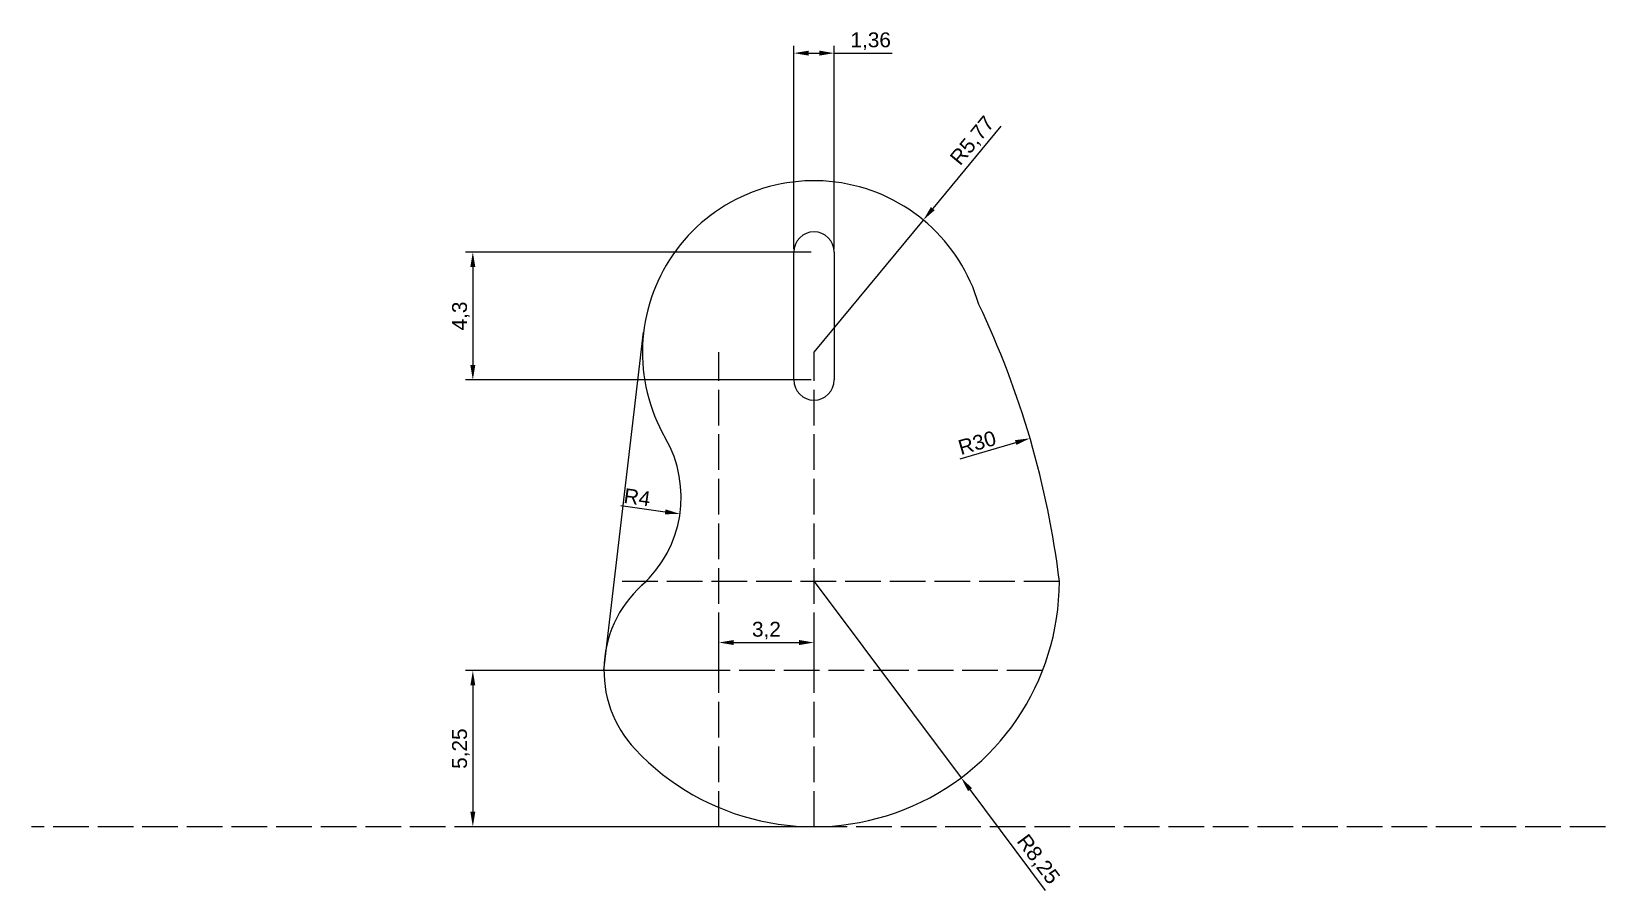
# Model space of a CAD drawing. Header units: millimetres. Extents: x 3138.8 to 3191.8, y 2042.7 to 2071.6.
import ezdxf

# ---------------------------------------------------------------- set-up
doc = ezdxf.new("R2010")
doc.units = ezdxf.units.MM
doc.header["$LTSCALE"] = 0.1
doc.header["$PDMODE"] = 34
doc.linetypes.add('ACAD_ISO02W100', pattern=[15, 12, -3])
doc.styles.get("Standard").update_dxf_attribs({"font": 'arial.ttf'})
doc.dimstyles.new('ISO-25', dxfattribs={"dimtxt": 0.5, "dimasz": 0.5, "dimexe": 0.25, "dimexo": 0.1, "dimgap": 0.1, "dimtad": 1, "dimtxsty": 'Standard', "dimcen": 2.5, "dimadec": 0, "dimazin": 0, "dimtfac": 1, "dimtmove": 0, "dimatfit": 3, "dimfxl": 1, "dimarcsym": 0})

# ---------------------------------------------------------------- blocks, each defined once
blk = doc.blocks.new('*D2')
at = {"color": 0, "lineweight": -2, "transparency": 16777216}
for p, q in [((3164.471, 2064.267), (3164.471, 2071.11)), ((3165.831, 2064.267), (3165.831, 2071.11)), ((3164.971, 2070.86), (3165.331, 2070.86)), ((3165.831, 2070.86), (3167.783, 2070.86))]:
    blk.add_line(p, q, dxfattribs=at)
at = {"color": 0, "transparency": 16777216}
for points in [[(3164.971, 2070.944), (3164.971, 2070.777), (3164.471, 2070.86)], [(3165.331, 2070.944), (3165.331, 2070.777), (3165.831, 2070.86)]]:
    blk.add_solid(points, dxfattribs=at)
at = {"layer": 'Defpoints', "color": 0, "transparency": 16777216}
for p in [(3165.831, 2070.86), (3164.471, 2064.167), (3165.831, 2064.167)]:
    blk.add_point(p, dxfattribs=at)
at = {"color": 0, "transparency": 16777216, "insert": (3167.057, 2071.261), "char_height": 0.5, "attachment_point": 5}
blk.add_mtext('1,36', dxfattribs=at)
blk = doc.blocks.new('*D3')
at = {"color": 0, "lineweight": -2, "transparency": 16777216}
for p, q in [((3171.438, 2068.405), (3169.145, 2065.63)), ((3165.151, 2060.797), (3168.827, 2065.245))]:
    blk.add_line(p, q, dxfattribs=at)
at = {"color": 0, "transparency": 16777216}
blk.add_solid([(3169.081, 2065.683), (3169.209, 2065.577), (3168.827, 2065.245)], dxfattribs=at)
at = {"layer": 'Defpoints', "color": 0, "transparency": 16777216}
for p in [(3168.827, 2065.245), (3165.151, 2060.797)]:
    blk.add_point(p, dxfattribs=at)
at = {"color": 0, "transparency": 16777216, "insert": (3170.5, 2067.897), "char_height": 0.5, "attachment_point": 5, "rotation": 50.4336}
blk.add_mtext('R5,77', dxfattribs=at)
blk = doc.blocks.new('*D4')
at = {"color": 0, "lineweight": -2, "transparency": 16777216}
for p, q in [((3165.051, 2064.167), (3153.429, 2064.167)), ((3153.679, 2063.667), (3153.679, 2060.367)), ((3165.051, 2059.867), (3153.429, 2059.867))]:
    blk.add_line(p, q, dxfattribs=at)
at = {"color": 0, "transparency": 16777216}
for points in [[(3153.596, 2063.667), (3153.762, 2063.667), (3153.679, 2064.167)], [(3153.596, 2060.367), (3153.762, 2060.367), (3153.679, 2059.867)]]:
    blk.add_solid(points, dxfattribs=at)
at = {"layer": 'Defpoints', "color": 0, "transparency": 16777216}
for p in [(3165.151, 2064.167), (3153.679, 2059.867), (3165.151, 2059.867)]:
    blk.add_point(p, dxfattribs=at)
at = {"color": 0, "transparency": 16777216, "insert": (3153.278, 2062.017), "char_height": 0.5, "attachment_point": 5, "rotation": 90}
blk.add_mtext('4,3', dxfattribs=at)
blk = doc.blocks.new('*D5')
at = {"color": 0, "lineweight": -2, "transparency": 16777216}
for p, q in [((3161.851, 2050.087), (3153.429, 2050.087)), ((3153.679, 2049.587), (3153.679, 2045.337)), ((3165.051, 2044.837), (3153.429, 2044.837))]:
    blk.add_line(p, q, dxfattribs=at)
at = {"color": 0, "transparency": 16777216}
for points in [[(3153.596, 2049.587), (3153.762, 2049.587), (3153.679, 2050.087)], [(3153.596, 2045.337), (3153.762, 2045.337), (3153.679, 2044.837)]]:
    blk.add_solid(points, dxfattribs=at)
at = {"layer": 'Defpoints', "color": 0, "transparency": 16777216}
for p in [(3161.951, 2050.087), (3153.679, 2044.837), (3165.151, 2044.837)]:
    blk.add_point(p, dxfattribs=at)
at = {"color": 0, "transparency": 16777216, "insert": (3153.278, 2047.462), "char_height": 0.5, "attachment_point": 5, "rotation": 90}
blk.add_mtext('5,25', dxfattribs=at)
blk = doc.blocks.new('*D6')
at = {"color": 0, "lineweight": -2, "transparency": 16777216}
for p, q in [((3161.951, 2050.187), (3161.951, 2051.282)), ((3162.451, 2051.032), (3164.651, 2051.032)), ((3165.151, 2050.187), (3165.151, 2051.282))]:
    blk.add_line(p, q, dxfattribs=at)
at = {"color": 0, "transparency": 16777216}
for points in [[(3162.451, 2051.116), (3162.451, 2050.949), (3161.951, 2051.032)], [(3164.651, 2051.116), (3164.651, 2050.949), (3165.151, 2051.032)]]:
    blk.add_solid(points, dxfattribs=at)
at = {"layer": 'Defpoints', "color": 0, "transparency": 16777216}
for p in [(3165.151, 2051.032), (3161.951, 2050.087), (3165.151, 2050.087)]:
    blk.add_point(p, dxfattribs=at)
at = {"color": 0, "transparency": 16777216, "insert": (3163.551, 2051.433), "char_height": 0.5, "attachment_point": 5}
blk.add_mtext('3,2', dxfattribs=at)
blk = doc.blocks.new('*D7')
at = {"color": 0, "lineweight": -2, "transparency": 16777216}
blk.add_line((3158.659, 2055.642), (3160.148, 2055.43), dxfattribs=at)
at = {"color": 0, "transparency": 16777216}
blk.add_solid([(3160.16, 2055.512), (3160.136, 2055.347), (3160.643, 2055.359)], dxfattribs=at)
at = {"layer": 'Defpoints', "color": 0, "transparency": 16777216}
for p in [(3156.683, 2055.924), (3160.643, 2055.359)]:
    blk.add_point(p, dxfattribs=at)
at = {"color": 0, "transparency": 16777216, "insert": (3159.205, 2055.918), "char_height": 0.5, "attachment_point": 5, "rotation": 351.8778}
blk.add_mtext('R4', dxfattribs=at)
blk = doc.blocks.new('*D8')
at = {"color": 0, "lineweight": -2, "transparency": 16777216}
blk.add_line((3170.067, 2057.216), (3171.933, 2057.761), dxfattribs=at)
at = {"color": 0, "transparency": 16777216}
blk.add_solid([(3171.91, 2057.841), (3171.957, 2057.681), (3172.413, 2057.902)], dxfattribs=at)
at = {"layer": 'Defpoints', "color": 0, "transparency": 16777216}
for p in [(3172.413, 2057.902), (3143.619, 2049.483)]:
    blk.add_point(p, dxfattribs=at)
at = {"color": 0, "transparency": 16777216, "insert": (3170.636, 2057.752), "char_height": 0.5, "attachment_point": 5, "rotation": 16.2967}
blk.add_mtext('R30', dxfattribs=at)
blk = doc.blocks.new('*D9')
at = {"color": 0, "lineweight": -2, "transparency": 16777216}
for p, q in [((3165.151, 2053.087), (3170.097, 2046.483)), ((3172.939, 2042.689), (3170.397, 2046.083))]:
    blk.add_line(p, q, dxfattribs=at)
at = {"color": 0, "transparency": 16777216}
blk.add_solid([(3170.464, 2046.133), (3170.33, 2046.033), (3170.097, 2046.483)], dxfattribs=at)
at = {"layer": 'Defpoints', "color": 0, "transparency": 16777216}
for p in [(3165.151, 2053.087), (3170.097, 2046.483)]:
    blk.add_point(p, dxfattribs=at)
at = {"color": 0, "transparency": 16777216, "insert": (3172.666, 2043.722), "char_height": 0.5, "attachment_point": 5, "rotation": 306.8345}
blk.add_mtext('R8,25', dxfattribs=at)

msp = doc.modelspace()

# ---------------------------------------------------------------- linework, layer by layer
msp.add_line((3158.088, 2050.087), (3159.421, 2061.468))
at = {"linetype": 'ACAD_ISO02W100'}
for p, q in [((3161.951, 2044.837), (3161.951, 2060.797)), ((3165.151, 2044.837), (3165.151, 2060.797)), ((3173.401, 2053.087), (3158.439, 2053.087)), ((3172.837, 2050.087), (3158.088, 2050.087)), ((3191.765, 2044.837), (3138.839, 2044.837))]:
    msp.add_line(p, q, dxfattribs=at)
for points in [[(3164.471, 2059.867), (3164.471, 2059.867), (3164.471, 2064.167)], [(3165.831, 2064.167), (3165.831, 2059.867)]]:
    msp.add_lwpolyline(points)
for centre, radius, start, end in [((3165.151, 2060.797), 5.77, 16.2083, 209.9131), ((3165.151, 2064.167), 0.68, 0, 180), ((3143.619, 2049.483), 30, 6.8985, 25.5181), ((3165.151, 2059.867), 0.68, 180, 0), ((3156.683, 2055.924), 4, 312.0653, 29.9131), ((3161.951, 2050.087), 3.864, 129.0618, 223.1524), ((3165.151, 2053.087), 8.25, 223.1524, 0)]:
    msp.add_arc(centre, radius, start, end)

# ---------------------------------------------------------------- dimensions: what is measured, and where the dimension line sits
at = {"color": 3}
for base, p1, p2, picture, middle in [((3165.831, 2070.86), (3164.471, 2064.167), (3165.831, 2064.167), '*D2', (3167.057, 2071.261)), ((3165.151, 2051.032), (3161.951, 2050.087), (3165.151, 2050.087), '*D6', (3163.551, 2051.433))]:
    dim = msp.add_linear_dim(base=base, p1=p1, p2=p2, dimstyle='ISO-25', dxfattribs=at)
    dim.commit()
    dim.dimension.update_dxf_attribs({"geometry": picture, "text_midpoint": middle})
for center, mpoint, picture, middle in [((3165.151, 2060.797), (3168.827, 2065.245), '*D3', (3170.808, 2067.642)), ((3143.619, 2049.483), (3172.413, 2057.902), '*D8', (3170.735, 2057.411)), ((3156.683, 2055.924), (3160.643, 2055.359), '*D7', (3159.156, 2055.571)), ((3165.151, 2053.087), (3170.097, 2046.483), '*D9', (3172.346, 2043.482))]:
    dim = msp.add_radius_dim(center=center, mpoint=mpoint, dimstyle='ISO-25', dxfattribs=at)
    dim.commit()
    dim.dimension.update_dxf_attribs({"geometry": picture, "text_midpoint": middle, "dimtype": 164})
for base, p1, p2, picture, middle in [((3153.679, 2059.867), (3165.151, 2064.167), (3165.151, 2059.867), '*D4', (3153.278, 2062.017)), ((3153.679, 2044.837), (3161.951, 2050.087), (3165.151, 2044.837), '*D5', (3153.278, 2047.462))]:
    dim = msp.add_linear_dim(base=base, p1=p1, p2=p2, angle=90, dimstyle='ISO-25', dxfattribs=at)
    dim.commit()
    dim.dimension.update_dxf_attribs({"geometry": picture, "text_midpoint": middle})

doc.saveas('drawing.dxf')
